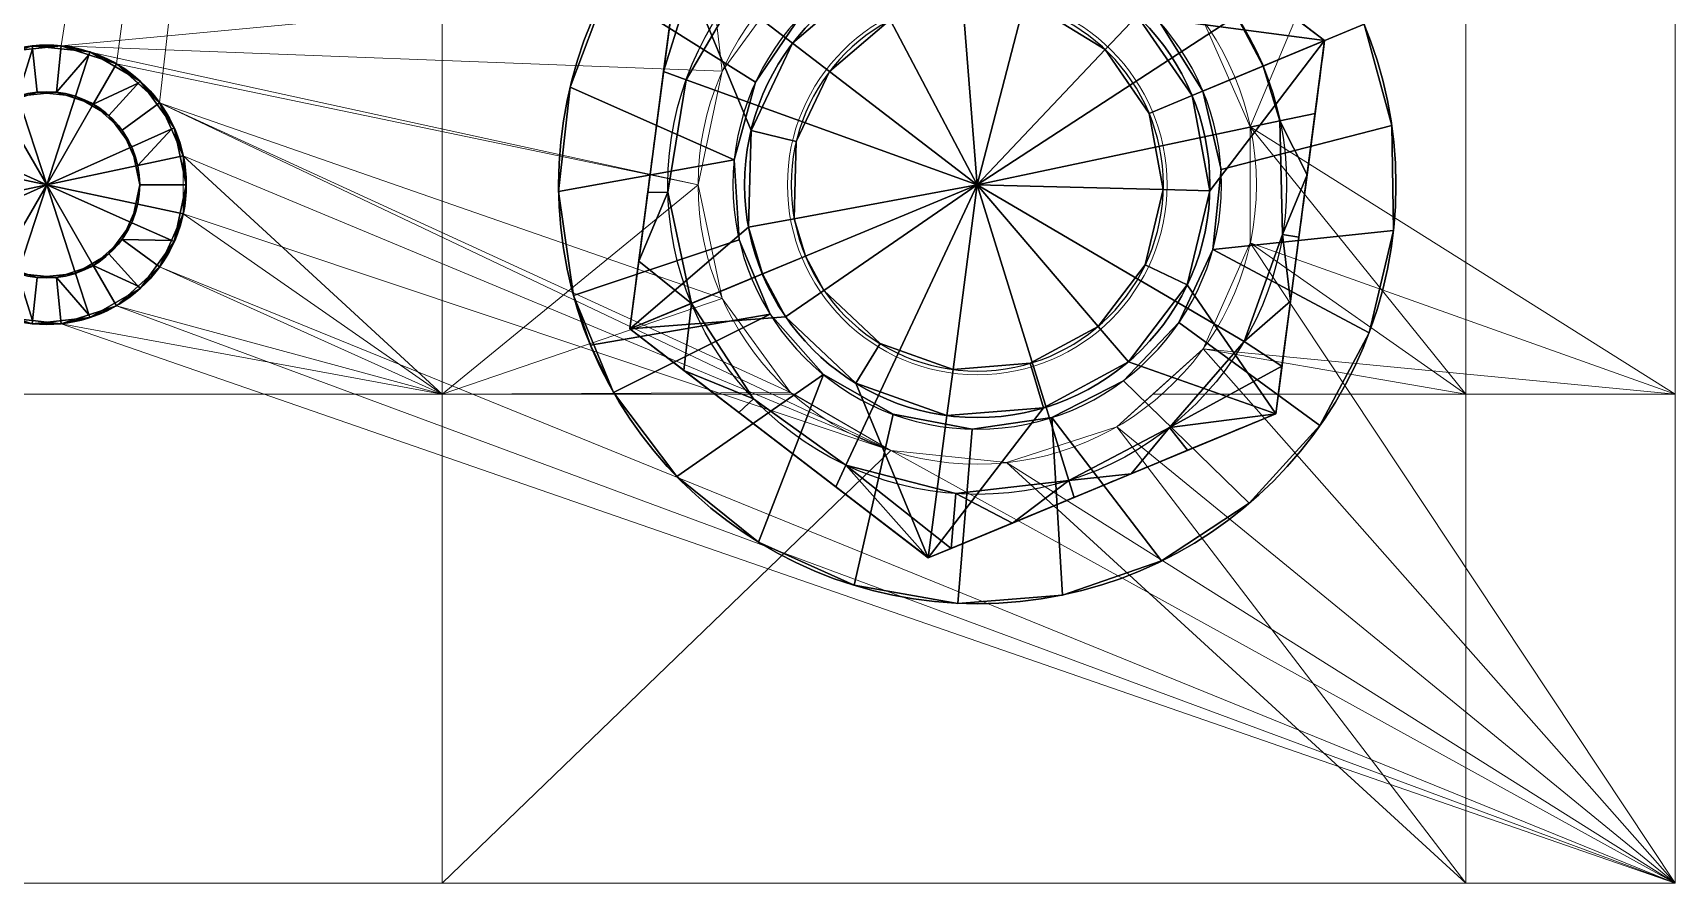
# Model space of a CAD drawing. Header units: millimetres. Extents: x 0 to 1550, y -55 to 90.
# Drawn here: x 91.2 to 126.5, y -55 to -36.74 of the extents above; entities that cross this region are included whole.
import ezdxf
from ezdxf.lldxf.tags import DXFTag

# ---------------------------------------------------------------- set-up
doc = ezdxf.new("R2010")
doc.units = ezdxf.units.MM
doc.layers.add('1', color=7, linetype='Continuous', true_color=0xffffff)
tags = doc.linetypes.add('DASHED', pattern=[25.72, 12.86, -12.86]).pattern_tags.tags
tags[6:7] = [DXFTag(74, 4), DXFTag(75, 0), DXFTag(340, '0'), DXFTag(46, 0.0), DXFTag(50, 0.0), DXFTag(44, 0.0), DXFTag(45, 0.0)]
tags[4:5] = [DXFTag(74, 4), DXFTag(75, 0), DXFTag(340, '0'), DXFTag(46, 0.0), DXFTag(50, 0.0), DXFTag(44, 0.0), DXFTag(45, 0.0)]

# ---------------------------------------------------------------- blocks, each defined once
blk = doc.blocks.new('UG_SURFACE_002')
at = {"layer": '1', "color": 30, "linetype": 'Continuous', "lineweight": 18}
for points in [[(85.313588, 17.983565), (84.072948, 17.853169), (59.999999, 70), (93.500003, 70)], [(86.499996, 17.598076), (85.313588, 17.983565), (93.500003, 70)], [(93.500003, 70), (87.42705, 16.763356), (86.499996, 17.598076)], [(87.934442, 15.623735), (87.42705, 16.763356), (93.500003, 70), (93.500003, 10.5)], [(100.985214, 19.458869), (99.518724, 17.44042), (93.500003, 70)], [(99.518724, 17.44042), (98.999999, 15), (93.500003, 10.5), (93.500003, 70)], [(115.500003, 70), (115.500003, 10.5), (110.868886, 16.24747), (109.854102, 18.526712)], [(115.500003, 70), (119.999997, 70), (119.999997, 10.5), (115.500003, 10.5)], [(119.999997, 54.000001, 12), (119.999997, 10.5), (119.999997, 70)], [(119.999997, 10.5), (119.999997, 54.000001, 12), (119.999997, 37.999999, 12)], [(19.854102, 18.526712, 12), (20.868886, 16.24747, 12), (119.999997, 37.999999, 12)], [(100.985214, 19.458869, 12), (103.145897, 20.706339, 12), (119.999997, 37.999999, 12), (20.868886, 16.24747, 12)], [(109.854102, 18.526712, 12), (110.868886, 16.24747, 12), (119.999997, 37.999999, 12)], [(119.999997, 0, 12), (119.999997, 37.999999, 12), (110.868886, 16.24747, 12), (110.868886, 13.752529, 12)], [(119.999997, 37.999999, 12), (119.999997, 0, 12), (119.999997, 0), (119.999997, 10.5)], [(85.313588, 17.983565, 12), (100.985214, 19.458869, 12), (20.868886, 16.24747, 12)], [(85.313588, 17.983565, 12), (99.518724, 17.44042, 12), (100.985214, 19.458869, 12)], [(100.985214, 19.458869), (100.985214, 19.458869, 12), (99.518724, 17.44042, 12), (99.518724, 17.44042)], [(110.868886, 16.24747), (110.868886, 16.24747, 12), (109.854102, 18.526712, 12), (109.854102, 18.526712)], [(20.868886, 16.24747, 12), (84.072948, 17.853169, 12), (85.313588, 17.983565, 12)], [(85.313588, 17.983565), (85.313588, 17.983565, 12), (84.072948, 17.853169, 12), (84.072948, 17.853169)], [(85.313588, 17.983565, 12), (98.999999, 15, 12), (99.518724, 17.44042, 12)], [(98.999999, 15, 12), (85.313588, 17.983565, 12), (86.499996, 17.598076, 12)], [(86.499996, 17.598076), (86.499996, 17.598076, 12), (85.313588, 17.983565, 12), (85.313588, 17.983565)], [(99.518724, 12.55958, 12), (98.999999, 15, 12), (86.499996, 17.598076, 12), (87.42705, 16.763356, 12)], [(87.42705, 16.763356), (87.42705, 16.763356, 12), (86.499996, 17.598076, 12), (86.499996, 17.598076)], [(99.518724, 17.44042), (99.518724, 17.44042, 12), (98.999999, 15, 12), (98.999999, 15)], [(87.42705, 16.763356, 12), (100.985214, 10.541131, 12), (99.518724, 12.55958, 12)], [(87.42705, 16.763356, 12), (103.145897, 9.293661, 12), (100.985214, 10.541131, 12)], [(87.42705, 16.763356, 12), (87.934442, 15.623735, 12), (103.145897, 9.293661, 12)], [(87.934442, 15.623735), (87.934442, 15.623735, 12), (87.42705, 16.763356, 12), (87.42705, 16.763356)], [(110.868886, 13.752529), (110.868886, 16.24747), (115.500003, 10.5)], [(110.868886, 13.752529), (110.868886, 13.752529, 12), (110.868886, 16.24747, 12), (110.868886, 16.24747)], [(93.500003, 10.5), (87.934442, 14.376265), (87.934442, 15.623735)], [(103.145897, 9.293661, 12), (87.934442, 15.623735, 12), (87.934442, 14.376265, 12)], [(87.934442, 14.376265), (87.934442, 14.376265, 12), (87.934442, 15.623735, 12), (87.934442, 15.623735)], [(93.500003, 10.5), (98.999999, 15), (99.518724, 12.55958)], [(98.999999, 15), (98.999999, 15, 12), (99.518724, 12.55958, 12), (99.518724, 12.55958)], [(93.500003, 10.5), (87.42705, 13.236645), (87.934442, 14.376265)], [(103.145897, 9.293661, 12), (87.934442, 14.376265, 12), (87.42705, 13.236645, 12), (119.999997, 0, 12)], [(87.42705, 13.236645), (87.42705, 13.236645, 12), (87.934442, 14.376265, 12), (87.934442, 14.376265)], [(115.500003, 10.5), (109.854102, 11.473289), (110.868886, 13.752529)], [(110.868886, 13.752529, 12), (109.854102, 11.473289, 12), (119.999997, 0, 12)], [(109.854102, 11.473289), (109.854102, 11.473289, 12), (110.868886, 13.752529, 12), (110.868886, 13.752529)], [(86.499996, 12.401924), (87.42705, 13.236645), (93.500003, 10.5)], [(119.999997, 0, 12), (87.42705, 13.236645, 12), (86.499996, 12.401924, 12)], [(86.499996, 12.401924), (86.499996, 12.401924, 12), (87.42705, 13.236645, 12), (87.42705, 13.236645)], [(85.313588, 12.016434), (86.499996, 12.401924), (93.500003, 10.5)], [(119.999997, 0, 12), (86.499996, 12.401924, 12), (85.313588, 12.016434, 12)], [(85.313588, 12.016434), (85.313588, 12.016434, 12), (86.499996, 12.401924, 12), (86.499996, 12.401924)], [(99.518724, 12.55958), (100.985214, 10.541131), (93.500003, 10.5)], [(99.518724, 12.55958), (99.518724, 12.55958, 12), (100.985214, 10.541131, 12), (100.985214, 10.541131)], [(85.313588, 12.016434, 12), (84.072948, 12.146831, 12), (0, 0, 12), (119.999997, 0, 12)], [(93.500003, 10.5), (59.999999, 10.5), (84.072948, 12.146831), (85.313588, 12.016434)], [(84.072948, 12.146831), (84.072948, 12.146831, 12), (85.313588, 12.016434, 12), (85.313588, 12.016434)], [(119.999997, 0, 12), (109.854102, 11.473289, 12), (108.000003, 9.803847, 12)], [(108.000003, 9.803847, 12), (109.854102, 11.473289, 12), (109.854102, 11.473289), (108.773157, 10.5)], [(115.500003, 10.5), (108.773157, 10.5), (109.854102, 11.473289)], [(59.999999, 10.5), (93.500003, 10.5), (93.500003, 0), (59.999999, 0)], [(100.985214, 10.541131), (101.056457, 10.5), (93.500003, 10.5)], [(93.500003, 0), (93.500003, 10.5), (101.056457, 10.5), (103.145897, 9.293661)], [(100.985214, 10.541131, 12), (103.145897, 9.293661, 12), (103.145897, 9.293661), (101.056457, 10.5)], [(101.056457, 10.5), (100.985214, 10.541131), (100.985214, 10.541131, 12)], [(108.000003, 9.803847), (108.773157, 10.5), (115.500003, 10.5), (115.500003, 0)], [(108.773157, 10.5), (108.000003, 9.803847), (108.000003, 9.803847, 12)], [(115.500003, 10.5), (119.999997, 10.5), (119.999997, 0), (115.500003, 0)], [(115.500003, 0), (105.627172, 9.032869), (108.000003, 9.803847)], [(108.000003, 9.803847, 12), (105.627172, 9.032869, 12), (119.999997, 0, 12)], [(105.627172, 9.032869), (105.627172, 9.032869, 12), (108.000003, 9.803847, 12), (108.000003, 9.803847)], [(103.145897, 9.293661), (105.627172, 9.032869), (115.500003, 0), (93.500003, 0)], [(119.999997, 0, 12), (105.627172, 9.032869, 12), (103.145897, 9.293661, 12)], [(103.145897, 9.293661), (103.145897, 9.293661, 12), (105.627172, 9.032869, 12), (105.627172, 9.032869)], [(119.999997, 0, 12), (0, 0, 12), (26.5, 0), (59.999999, 0)], [(119.999997, 0, 12), (59.999999, 0), (93.500003, 0)], [(119.999997, 0, 12), (93.500003, 0), (115.500003, 0)], [(115.500003, 0), (119.999997, 0), (119.999997, 0, 12)]]:
    blk.add_3dface(points, dxfattribs=at)
blk = doc.blocks.new('uxo_0602_BODY')
at = {"layer": '1', "color": 30, "linetype": 'Continuous', "lineweight": 18}
for p, q in [((120, 0), (120, 140)), ((120, 38, 12), (120, 0, 12)), ((120, 0, 12), (0, 0, 12)), ((0, 0), (120, 0)), ((120, 0), (120, 0, 12))]:
    blk.add_line(p, q, dxfattribs=at)
at = {"layer": '1', "color": 30, "linetype": 'Continuous', "lineweight": 18, "extrusion": (0, 0, -1)}
for centre, radius in [((-105, 15), 6), ((-105, 15, -12), 6), ((-85, 15, -12), 3), ((-85, 15), 3)]:
    blk.add_circle(centre, radius, dxfattribs=at)
at = {"layer": '1', "color": 30, "linetype": 'Continuous', "lineweight": 18}
blk.add_blockref('UG_SURFACE_002', (0, 0), dxfattribs=at)
blk = doc.blocks.new('UG_SURFACE_004')
at = {"layer": '1', "color": 30, "linetype": 'Continuous', "lineweight": 18}
for points in [[(93.500003, 70, 12), (59.999999, 70, 12), (84.072948, 17.853169, 12), (85.313588, 17.983565, 12)], [(85.313588, 17.983565), (84.072948, 17.853169), (59.999999, 70), (93.500003, 70)], [(85.313588, 17.983565, 12), (86.499996, 17.598076, 12), (93.500003, 70, 12)], [(93.500003, 70), (86.499996, 17.598076), (85.313588, 17.983565)], [(86.499996, 17.598076, 12), (87.42705, 16.763356, 12), (93.500003, 70, 12)], [(93.500003, 70), (87.42705, 16.763356), (86.499996, 17.598076)], [(87.42705, 16.763356, 12), (87.934442, 15.623735, 12), (93.500003, 10.5, 12), (93.500003, 70, 12)], [(87.934442, 15.623735), (87.42705, 16.763356), (93.500003, 70), (93.500003, 10.5)], [(93.500003, 70, 12), (99.518724, 17.44042, 12), (100.985214, 19.458869, 12)], [(93.500003, 70, 12), (93.500003, 10.5, 12), (98.999999, 15, 12), (99.518724, 17.44042, 12)], [(100.985214, 19.458869), (99.518724, 17.44042), (93.500003, 70)], [(99.518724, 17.44042), (98.999999, 15), (93.500003, 10.5), (93.500003, 70)], [(109.854102, 18.526712, 12), (110.868886, 16.24747, 12), (119.999997, 10.5, 12), (119.999997, 70, 12)], [(115.500003, 70), (115.500003, 10.5), (110.868886, 16.24747), (109.854102, 18.526712)], [(115.500003, 70), (119.999997, 70), (119.999997, 10.5), (115.500003, 10.5)], [(119.999997, 70, 12), (119.999997, 10.5, 12), (119.999997, 10.5), (119.999997, 70)], [(100.985214, 19.458869), (100.985214, 19.458869, 12), (99.518724, 17.44042, 12), (99.518724, 17.44042)], [(110.868886, 16.24747), (110.868886, 16.24747, 12), (109.854102, 18.526712, 12), (109.854102, 18.526712)], [(85.313588, 17.983565), (85.313588, 17.983565, 12), (84.072948, 17.853169, 12), (84.072948, 17.853169)], [(86.499996, 17.598076), (86.499996, 17.598076, 12), (85.313588, 17.983565, 12), (85.313588, 17.983565)], [(87.42705, 16.763356), (87.42705, 16.763356, 12), (86.499996, 17.598076, 12), (86.499996, 17.598076)], [(99.518724, 17.44042), (99.518724, 17.44042, 12), (98.999999, 15, 12), (98.999999, 15)], [(87.934442, 15.623735), (87.934442, 15.623735, 12), (87.42705, 16.763356, 12), (87.42705, 16.763356)], [(119.999997, 10.5, 12), (110.868886, 16.24747, 12), (110.868886, 13.752529, 12)], [(110.868886, 13.752529), (110.868886, 16.24747), (115.500003, 10.5)], [(110.868886, 13.752529), (110.868886, 13.752529, 12), (110.868886, 16.24747, 12), (110.868886, 16.24747)], [(93.500003, 10.5, 12), (87.934442, 15.623735, 12), (87.934442, 14.376265, 12)], [(93.500003, 10.5), (87.934442, 14.376265), (87.934442, 15.623735)], [(87.934442, 14.376265), (87.934442, 14.376265, 12), (87.934442, 15.623735, 12), (87.934442, 15.623735)], [(99.518724, 12.55958, 12), (98.999999, 15, 12), (93.500003, 10.5, 12)], [(93.500003, 10.5), (98.999999, 15), (99.518724, 12.55958)], [(98.999999, 15), (98.999999, 15, 12), (99.518724, 12.55958, 12), (99.518724, 12.55958)], [(87.934442, 14.376265, 12), (87.42705, 13.236645, 12), (93.500003, 10.5, 12)], [(93.500003, 10.5), (87.42705, 13.236645), (87.934442, 14.376265)], [(87.42705, 13.236645), (87.42705, 13.236645, 12), (87.934442, 14.376265, 12), (87.934442, 14.376265)], [(110.868886, 13.752529, 12), (109.854102, 11.473289, 12), (119.999997, 10.5, 12)], [(115.500003, 10.5), (109.854102, 11.473289), (110.868886, 13.752529)], [(109.854102, 11.473289), (109.854102, 11.473289, 12), (110.868886, 13.752529, 12), (110.868886, 13.752529)], [(93.500003, 10.5, 12), (87.42705, 13.236645, 12), (86.499996, 12.401924, 12)], [(86.499996, 12.401924), (87.42705, 13.236645), (93.500003, 10.5)], [(86.499996, 12.401924), (86.499996, 12.401924, 12), (87.42705, 13.236645, 12), (87.42705, 13.236645)], [(93.500003, 10.5, 12), (86.499996, 12.401924, 12), (85.313588, 12.016434, 12)], [(85.313588, 12.016434), (86.499996, 12.401924), (93.500003, 10.5)], [(85.313588, 12.016434), (85.313588, 12.016434, 12), (86.499996, 12.401924, 12), (86.499996, 12.401924)], [(93.500003, 10.5, 12), (100.985214, 10.541131, 12), (99.518724, 12.55958, 12)], [(99.518724, 12.55958), (100.985214, 10.541131), (93.500003, 10.5)], [(99.518724, 12.55958), (99.518724, 12.55958, 12), (100.985214, 10.541131, 12), (100.985214, 10.541131)], [(85.313588, 12.016434, 12), (84.072948, 12.146831, 12), (59.999999, 10.5, 12), (93.500003, 10.5, 12)], [(93.500003, 10.5), (59.999999, 10.5), (84.072948, 12.146831), (85.313588, 12.016434)], [(84.072948, 12.146831), (84.072948, 12.146831, 12), (85.313588, 12.016434, 12), (85.313588, 12.016434)], [(109.854102, 11.473289, 12), (108.773157, 10.5, 12), (119.999997, 10.5, 12)], [(115.500003, 10.5), (108.773157, 10.5), (109.854102, 11.473289)], [(108.773157, 10.5, 12), (109.854102, 11.473289, 12), (109.854102, 11.473289), (108.773157, 10.5)], [(93.500003, 10.5, 12), (59.999999, 10.5, 12), (59.999999, 0, 12), (93.500003, 0, 12)], [(59.999999, 10.5), (93.500003, 10.5), (93.500003, 0), (59.999999, 0)], [(93.500003, 10.5, 12), (101.056457, 10.5, 12), (100.985214, 10.541131, 12)], [(100.985214, 10.541131), (101.056457, 10.5), (93.500003, 10.5)], [(103.145897, 9.293661, 12), (101.056457, 10.5, 12), (93.500003, 10.5, 12), (93.500003, 0, 12)], [(93.500003, 0), (93.500003, 10.5), (101.056457, 10.5), (103.145897, 9.293661)], [(101.056457, 10.5), (100.985214, 10.541131), (100.985214, 10.541131, 12), (101.056457, 10.5, 12)], [(101.056457, 10.5, 12), (103.145897, 9.293661, 12), (103.145897, 9.293661), (101.056457, 10.5)], [(119.999997, 0, 12), (119.999997, 10.5, 12), (108.773157, 10.5, 12), (108.000003, 9.803847, 12)], [(108.000003, 9.803847), (108.773157, 10.5), (115.500003, 10.5), (115.500003, 0)], [(108.773157, 10.5), (108.000003, 9.803847), (108.000003, 9.803847, 12), (108.773157, 10.5, 12)], [(115.500003, 10.5), (119.999997, 10.5), (119.999997, 0), (115.500003, 0)], [(119.999997, 10.5, 12), (119.999997, 0, 12), (119.999997, 0), (119.999997, 10.5)], [(108.000003, 9.803847, 12), (105.627172, 9.032869, 12), (119.999997, 0, 12)], [(115.500003, 0), (105.627172, 9.032869), (108.000003, 9.803847)], [(105.627172, 9.032869), (105.627172, 9.032869, 12), (108.000003, 9.803847, 12), (108.000003, 9.803847)], [(93.500003, 0, 12), (119.999997, 0, 12), (105.627172, 9.032869, 12), (103.145897, 9.293661, 12)], [(103.145897, 9.293661), (105.627172, 9.032869), (115.500003, 0), (93.500003, 0)], [(103.145897, 9.293661), (103.145897, 9.293661, 12), (105.627172, 9.032869, 12), (105.627172, 9.032869)], [(59.999999, 0), (93.500003, 0), (93.500003, 0, 12), (59.999999, 0, 12)], [(119.999997, 0, 12), (93.500003, 0, 12), (93.500003, 0), (115.500003, 0)], [(115.500003, 0), (119.999997, 0), (119.999997, 0, 12)]]:
    blk.add_3dface(points, dxfattribs=at)
blk = doc.blocks.new('plohadka_pod_uxo_0602')
at = {"layer": '1', "color": 30, "linetype": 'Continuous', "lineweight": 18}
for p, q in [((120, 140, 12), (120, 0, 12)), ((120, 0), (120, 140)), ((120, 0, 12), (0, 0, 12)), ((0, 0), (120, 0)), ((120, 0), (120, 0, 12))]:
    blk.add_line(p, q, dxfattribs=at)
at = {"layer": '1', "color": 30, "linetype": 'Continuous', "lineweight": 18, "extrusion": (0, 0, -1)}
for centre, radius in [((-105, 15), 6), ((-105, 15, -12), 6), ((-85, 15, -12), 3), ((-85, 15), 3)]:
    blk.add_circle(centre, radius, dxfattribs=at)
at = {"layer": '1', "color": 30, "linetype": 'Continuous', "lineweight": 18}
blk.add_blockref('UG_SURFACE_004', (0, 0), dxfattribs=at)
blk = doc.blocks.new('UG_SURFACE_015')
at = {"layer": '1', "color": 251, "linetype": 'Continuous', "lineweight": 25}
for points in [[(-4.567727, 2.033683), (-3.345653, 3.715724), (-4.041452, 7), (-8.082904, 0)], [(-5.954344, 3.686774, -5.79601), (-6.62992, 2.516642, -5.745102), (-8.082904, 0), (-4.041452, 7)], [(4.041452, 7), (0.522642, 4.97261), (2.5, 4.330127)], [(2.5, 4.330127), (4.045085, 2.938926), (4.041452, 7)], [(5.295666, 4.827637, -5.702144), (4.914409, 4.480076, -6), (2.96416, 5.952836, -6), (3.485586, 7, -5.324614)], [(3.485586, 7, -5.324614), (4.041452, 7, -5.172713), (5.295666, 4.827637, -5.702144)], [(8.082904, 0), (4.041452, 7), (4.045085, 2.938926), (4.890738, 1.039558)], [(4.041452, 7), (8.082904, 0), (6.605478, 2.558976, -5.749526), (5.295666, 4.827637, -5.702144)], [(5.295666, 4.827637, -5.702144), (4.041452, 7, -5.172713), (4.041452, 7)], [(-4.00752, 5.306814, -6), (-1.819859, 6.39614, -6), (0.613585, 6.621632, -6), (0, 0, -6)], [(0.613585, 6.621632, -6), (2.96416, 5.952836, -6), (4.914409, 4.480076, -6), (0, 0, -6)], [(0, 0, -6), (-6.536771, 1.221934, -6), (-5.653944, 3.500774, -6), (-4.00752, 5.306814, -6)], [(2.5, 4.330127, 34.000002), (0.522642, 4.97261, 34.000002), (0.418114, 3.978088, 35), (2, 3.464102, 35)], [(0.522642, 4.97261), (0.522642, 4.97261, 34.000002), (2.5, 4.330127, 34.000002), (2.5, 4.330127)], [(6.605478, 2.558976, -5.749526), (6.20094, 2.402257, -6), (4.914409, 4.480076, -6), (5.295666, 4.827637, -5.702144)], [(4.914409, 4.480076, -6), (6.20094, 2.402257, -6), (6.65, 0, -6), (0, 0, -6)], [(4.045085, 2.938926, 34.000002), (2.5, 4.330127, 34.000002), (2, 3.464102, 35), (3.236068, 2.351141, 35)], [(2.5, 4.330127), (2.5, 4.330127, 34.000002), (4.045085, 2.938926, 34.000002), (4.045085, 2.938926)], [(2, 3.464102, 35), (0.418114, 3.978088, 35), (-1.236068, 3.804226, 35), (0, 0, 35)], [(-3.345653, 3.715724, 34.000002), (-4.567727, 2.033683, 34.000002), (-3.654182, 1.626947, 35), (-2.676522, 2.972579, 35)], [(-1.236068, 3.804226, 35), (-2.676522, 2.972579, 35), (-3.654182, 1.626947, 35), (0, 0, 35)], [(0, 0, 35), (3.91259, 0.831647, 35), (3.236068, 2.351141, 35), (2, 3.464102, 35)], [(4.890738, 1.039558, 34.000002), (4.045085, 2.938926, 34.000002), (3.236068, 2.351141, 35), (3.91259, 0.831647, 35)], [(4.045085, 2.938926), (4.045085, 2.938926, 34.000002), (4.890738, 1.039558, 34.000002), (4.890738, 1.039558)], [(-6.62992, 2.516642, -5.745102), (-7.29553, 1.363771, -5.554342), (-8.082904, 0)], [(6.20094, 2.402257, -6), (6.605478, 2.558976, -5.749526), (7.349374, 1.270511, -5.533279)], [(8.082904, 0), (7.349374, 1.270511, -5.533279), (6.605478, 2.558976, -5.749526)], [(7.349374, 1.270511, -5.533279), (6.65, 0, -6), (6.20094, 2.402257, -6)], [(-8.082904, 0), (-5, 0), (-4.567727, 2.033683)], [(-4.567727, 2.033683, 34.000002), (-5, 0, 34.000002), (-4, 0, 35), (-3.654182, 1.626947, 35)], [(-5, 0), (-5, 0, 34.000002), (-4.567727, 2.033683, 34.000002), (-4.567727, 2.033683)], [(-3.654182, 1.626947, 35), (-4, 0, 35), (-3.654182, -1.626947, 35), (0, 0, 35)], [(-7.29553, 1.363771, -5.554342), (-8.082904, 0, -5.172713), (-8.082904, 0)], [(-8.082904, 0, -5.172713), (-7.29553, 1.363771, -5.554342), (-6.536771, 1.221934, -6), (-6.65, 0, -6)], [(-6.536771, -1.221934, -6), (-6.65, 0, -6), (-6.536771, 1.221934, -6), (0, 0, -6)], [(7.349374, 1.270511, -5.533279), (8.082904, 0, -5.172713), (6.65, 0, -6)], [(8.082904, 0), (8.082904, 0, -5.172713), (7.349374, 1.270511, -5.533279)], [(3.91259, -0.831647, 35), (4, 0, 35), (3.91259, 0.831647, 35), (0, 0, 35)], [(5, 0, 34.000002), (4.890738, 1.039558, 34.000002), (3.91259, 0.831647, 35), (4, 0, 35)], [(5, 0), (4.890738, 1.039558), (4.890738, 1.039558, 34.000002), (5, 0, 34.000002)], [(4.890738, 1.039558), (5, 0), (8.082904, 0)], [(-8.082904, 0), (-4.567727, -2.033683), (-5, 0)], [(-3.345653, -3.715724), (-4.567727, -2.033683), (-8.082904, 0), (-4.041452, -7)], [(-4.041452, -7), (-8.082904, 0), (-6.629959, -2.516574, -5.745095), (-5.954344, -3.686774, -5.79601)], [(-8.082904, 0), (-7.29553, -1.363771, -5.554342), (-6.629959, -2.516574, -5.745095)], [(-8.082904, 0), (-8.082904, 0, -5.172713), (-7.29553, -1.363771, -5.554342)], [(-6.65, 0, -6), (-6.536771, -1.221934, -6), (-7.29553, -1.363771, -5.554342), (-8.082904, 0, -5.172713)], [(-4.00752, -5.306814, -6), (-5.653944, -3.500774, -6), (-6.536771, -1.221934, -6), (0, 0, -6)], [(-5, 0, 34.000002), (-4.567727, -2.033683, 34.000002), (-3.654182, -1.626947, 35), (-4, 0, 35)], [(-4.567727, -2.033683), (-4.567727, -2.033683, 34.000002), (-5, 0, 34.000002), (-5, 0)], [(0.613585, -6.621632, -6), (-1.819859, -6.39614, -6), (-4.00752, -5.306814, -6), (0, 0, -6)], [(-3.654182, -1.626947, 35), (-2.676522, -2.972579, 35), (-1.236068, -3.804226, 35), (0, 0, 35)], [(-1.236068, -3.804226, 35), (0.418114, -3.978088, 35), (2, -3.464102, 35), (0, 0, 35)], [(2, -3.464102, 35), (3.236068, -2.351141, 35), (3.91259, -0.831647, 35), (0, 0, 35)], [(6.65, 0, -6), (6.20094, -2.402257, -6), (4.914409, -4.480076, -6), (0, 0, -6)], [(4.914409, -4.480076, -6), (2.96416, -5.952836, -6), (0.613585, -6.621632, -6), (0, 0, -6)], [(4, 0, 35), (3.91259, -0.831647, 35), (4.890738, -1.039558, 34.000002), (5, 0, 34.000002)], [(4.890738, -1.039558), (4.045085, -2.938926), (4.041452, -7), (8.082904, 0)], [(5.295666, -4.827637, -5.702144), (6.605478, -2.558976, -5.749526), (8.082904, 0), (4.041452, -7)], [(5, 0, 34.000002), (4.890738, -1.039558, 34.000002), (4.890738, -1.039558), (5, 0)], [(8.082904, 0), (5, 0), (4.890738, -1.039558)], [(6.20094, -2.402257, -6), (6.65, 0, -6), (7.350142, -1.26918, -5.532973)], [(6.605478, -2.558976, -5.749526), (7.350142, -1.26918, -5.532973), (8.082904, 0)], [(6.65, 0, -6), (8.082904, 0, -5.172713), (7.350142, -1.26918, -5.532973)], [(7.350142, -1.26918, -5.532973), (8.082904, 0, -5.172713), (8.082904, 0)], [(4.045085, -2.938926, 34.000002), (4.890738, -1.039558, 34.000002), (3.91259, -0.831647, 35), (3.236068, -2.351141, 35)], [(4.890738, -1.039558), (4.890738, -1.039558, 34.000002), (4.045085, -2.938926, 34.000002), (4.045085, -2.938926)], [(-6.629959, -2.516574, -5.745095), (-7.29553, -1.363771, -5.554342), (-6.536771, -1.221934, -6)], [(-6.629959, -2.516574, -5.745095), (-6.536771, -1.221934, -6), (-5.653944, -3.500774, -6)], [(7.350142, -1.26918, -5.532973), (6.605478, -2.558976, -5.749526), (6.20094, -2.402257, -6)], [(-4.567727, -2.033683, 34.000002), (-3.345653, -3.715724, 34.000002), (-2.676522, -2.972579, 35), (-3.654182, -1.626947, 35)], [(-3.345653, -3.715724), (-3.345653, -3.715724, 34.000002), (-4.567727, -2.033683, 34.000002), (-4.567727, -2.033683)], [(2.5, -4.330127, 34.000002), (4.045085, -2.938926, 34.000002), (3.236068, -2.351141, 35), (2, -3.464102, 35)], [(5.295666, -4.827637, -5.702144), (4.914409, -4.480076, -6), (6.20094, -2.402257, -6), (6.605478, -2.558976, -5.749526)], [(-5.653944, -3.500774, -6), (-5.954344, -3.686774, -5.79601), (-6.629959, -2.516574, -5.745095)], [(-3.345653, -3.715724, 34.000002), (-1.545085, -4.755283, 34.000002), (-1.236068, -3.804226, 35), (-2.676522, -2.972579, 35)], [(4.045085, -2.938926), (4.045085, -2.938926, 34.000002), (2.5, -4.330127, 34.000002), (2.5, -4.330127)], [(4.041452, -7), (4.045085, -2.938926), (2.5, -4.330127)], [(-5.261754, -4.886375, -5.69359), (-5.954344, -3.686774, -5.79601), (-5.653944, -3.500774, -6)], [(-5.653944, -3.500774, -6), (-4.00752, -5.306814, -6), (-5.261754, -4.886375, -5.69359)], [(0.522642, -4.97261, 34.000002), (2.5, -4.330127, 34.000002), (2, -3.464102, 35), (0.418114, -3.978088, 35)], [(-5.954344, -3.686774, -5.79601), (-5.261754, -4.886375, -5.69359), (-4.558739, -6.104033, -5.393513), (-4.041452, -7)], [(-4.041452, -7), (-1.545085, -4.755283), (-3.345653, -3.715724)], [(-1.545085, -4.755283), (-1.545085, -4.755283, 34.000002), (-3.345653, -3.715724, 34.000002), (-3.345653, -3.715724)], [(-1.545085, -4.755283, 34.000002), (0.522642, -4.97261, 34.000002), (0.418114, -3.978088, 35), (-1.236068, -3.804226, 35)], [(2.5, -4.330127), (2.5, -4.330127, 34.000002), (0.522642, -4.97261, 34.000002), (0.522642, -4.97261)], [(2.5, -4.330127), (0.522642, -4.97261), (4.041452, -7)], [(3.512263, -7, -5.294357), (2.96416, -5.952836, -6), (4.914409, -4.480076, -6)], [(4.041452, -7, -5.172713), (3.512263, -7, -5.294357), (4.914409, -4.480076, -6)], [(4.914409, -4.480076, -6), (5.295666, -4.827637, -5.702144), (4.041452, -7, -5.172713)], [(-4.00752, -5.306814, -6), (-4.558739, -6.104033, -5.393513), (-5.261754, -4.886375, -5.69359)], [(-4.041452, -7), (4.041452, -7), (0.522642, -4.97261), (-1.545085, -4.755283)], [(0.522642, -4.97261), (0.522642, -4.97261, 34.000002), (-1.545085, -4.755283, 34.000002), (-1.545085, -4.755283)], [(4.041452, -7), (4.041452, -7, -5.172713), (5.295666, -4.827637, -5.702144)], [(-4.558739, -6.104033, -5.393513), (-4.00752, -5.306814, -6), (-1.819859, -6.39614, -6)], [(0.613585, -6.621632, -6), (2.96416, -5.952836, -6), (2.084738, -7, -5.622503)], [(2.96416, -5.952836, -6), (3.512263, -7, -5.294357), (2.084738, -7, -5.622503)], [(-4.558739, -6.104033, -5.393513), (-4.041452, -7, -5.172713), (-4.041452, -7)], [(-4.041452, -7, -5.172713), (-4.558739, -6.104033, -5.393513), (-1.819859, -6.39614, -6)], [(-1.819859, -6.39614, -6), (-1.991672, -7, -5.637524), (-4.041452, -7, -5.172713)], [(-0.677313, -7, -5.779053), (-1.991672, -7, -5.637524), (-1.819859, -6.39614, -6)], [(-0.677313, -7, -5.779053), (-1.819859, -6.39614, -6), (0.613585, -6.621632, -6)], [(0.613585, -6.621632, -6), (0.648646, -7, -5.780614), (-0.677313, -7, -5.779053)], [(2.084738, -7, -5.622503), (0.648646, -7, -5.780614), (0.613585, -6.621632, -6)], [(4.041452, -7), (-4.041452, -7), (-0.677313, -7, -5.779053), (0.648646, -7, -5.780614)], [(-4.041452, -7), (-4.041452, -7, -5.172713), (-1.991672, -7, -5.637524), (-0.677313, -7, -5.779053)], [(0.648646, -7, -5.780614), (2.084738, -7, -5.622503), (3.512263, -7, -5.294357), (4.041452, -7)], [(3.512263, -7, -5.294357), (4.041452, -7, -5.172713), (4.041452, -7)]]:
    blk.add_3dface(points, dxfattribs=at)
blk = doc.blocks.new('1009-m10x035_BODY')
at = {"layer": '1', "color": 251, "linetype": 'Continuous', "lineweight": 25}
for p, q in [((-4.041, 7), (-8.083, 0)), ((8.083, 0), (4.041, 7)), ((-8.083, 0, -5.173), (-8.083, 0)), ((-8.083, 0), (-4.041, -7)), ((4.041, -7), (8.083, 0)), ((8.083, 0, -5.173), (8.083, 0)), ((-4.041, -7, -5.173), (-4.041, -7)), ((-4.041, -7), (4.041, -7)), ((4.041, -7, -5.173), (4.041, -7))]:
    blk.add_line(p, q, dxfattribs=at)
at = {"layer": '1', "color": 251, "linetype": 'Continuous', "lineweight": 25, "extrusion": (0, 0, -1)}
for centre, radius in [((0, 0, 6), 6.65), ((0, 0, -34), 5)]:
    blk.add_circle(centre, radius, dxfattribs=at)
at = {"layer": '1', "color": 251, "linetype": 'Continuous', "lineweight": 25}
for centre, radius in [((0, 0), 5), ((0, 0, 35), 4)]:
    blk.add_circle(centre, radius, dxfattribs=at)
at = {"layer": '1', "color": 4, "linetype": 'DASHED', "lineweight": 13, "extrusion": (0, 0, -1)}
for centre in [(0, 0, -34), (0, 0, -9)]:
    blk.add_circle(centre, 4.08, dxfattribs=at)
at = {"layer": '1', "color": 251, "linetype": 'Continuous', "lineweight": 25, "extrusion": (-0.866025, 0.5, -3.51385e-16)}
blk.add_open_spline([(-4.041, 7, -5.173), (-4.371, 6.429, -5.363), (-4.704, 5.853, -5.52), (-5.375, 4.69, -5.738), (-5.715, 4.102, -5.797), (-6.23, 3.209, -5.798), (-6.403, 2.91, -5.784), (-6.744, 2.319, -5.727), (-6.914, 2.025, -5.684), (-7.419, 1.149, -5.521), (-7.753, 0.572, -5.363), (-8.083, 0, -5.173)], degree=3, knots=[0, 0, 0, 0, 0.25, 0.25, 0.5, 0.5, 0.625, 0.625, 0.75, 0.75, 1, 1, 1, 1], dxfattribs=at)
at = {"layer": '1', "color": 251, "linetype": 'Continuous', "lineweight": 25, "extrusion": (-0.866025, -0.5, -3.51385e-16)}
blk.add_open_spline([(8.083, 0, -5.173), (7.753, 0.571, -5.363), (7.421, 1.147, -5.52), (6.749, 2.31, -5.738), (6.41, 2.898, -5.797), (5.894, 3.791, -5.798), (5.722, 4.09, -5.784), (5.38, 4.681, -5.727), (5.211, 4.975, -5.684), (4.705, 5.851, -5.521), (4.372, 6.428, -5.363), (4.041, 7, -5.173)], degree=3, knots=[0, 0, 0, 0, 0.25, 0.25, 0.5, 0.5, 0.625, 0.625, 0.75, 0.75, 1, 1, 1, 1], dxfattribs=at)
at = {"layer": '1', "color": 251, "linetype": 'Continuous', "lineweight": 25, "extrusion": (-0.866025, -0.5, -2.10831e-15)}
blk.add_open_spline([(-8.083, 0, -5.173), (-7.753, -0.571, -5.363), (-7.421, -1.147, -5.52), (-6.749, -2.31, -5.738), (-6.41, -2.898, -5.797), (-5.894, -3.791, -5.798), (-5.722, -4.09, -5.784), (-5.38, -4.681, -5.727), (-5.211, -4.975, -5.684), (-4.705, -5.851, -5.521), (-4.372, -6.428, -5.363), (-4.041, -7, -5.173)], degree=3, knots=[0, 0, 0, 0, 0.25, 0.25, 0.5, 0.5, 0.625, 0.625, 0.75, 0.75, 1, 1, 1, 1], dxfattribs=at)
at = {"layer": '1', "color": 251, "linetype": 'Continuous', "lineweight": 25, "extrusion": (-0.866025, 0.5, -1.40554e-15)}
blk.add_open_spline([(4.041, -7, -5.173), (4.371, -6.429, -5.363), (4.704, -5.853, -5.52), (5.375, -4.69, -5.738), (5.715, -4.102, -5.797), (6.23, -3.209, -5.798), (6.403, -2.91, -5.784), (6.744, -2.319, -5.727), (6.914, -2.025, -5.684), (7.419, -1.149, -5.521), (7.753, -0.572, -5.363), (8.083, 0, -5.173)], degree=3, knots=[0, 0, 0, 0, 0.25, 0.25, 0.5, 0.5, 0.625, 0.625, 0.75, 0.75, 1, 1, 1, 1], dxfattribs=at)
at = {"layer": '1', "color": 251, "linetype": 'Continuous', "lineweight": 25, "extrusion": (-3.90202e-30, 1, 1.42042e-15)}
blk.add_open_spline([(-4.041, -7, -5.173), (-3.383, -7, -5.363), (-2.71, -7, -5.522), (-1.361, -7, -5.739), (-0.682, -7, -5.798), (0.685, -7, -5.798), (1.378, -7, -5.737), (2.726, -7, -5.518), (3.388, -7, -5.361), (4.041, -7, -5.173)], degree=3, knots=[0, 0, 0, 0, 0.25, 0.25, 0.5, 0.5, 0.75, 0.75, 1, 1, 1, 1], dxfattribs=at)
at = {"layer": '1', "color": 251, "linetype": 'Continuous', "lineweight": 25}
blk.add_blockref('UG_SURFACE_015', (0, 0), dxfattribs=at)
blk = doc.blocks.new('UG_SURFACE_014')
at = {"layer": '1', "color": 190, "linetype": 'Continuous', "lineweight": 25}
for points in [[(-2.108901, 4.80781, 1.5), (-0.433542, 5.232069, 1.5), (-1.686432, 8.840585, 1.5), (-3.832014, 8.143444, 1.5)], [(-1.686432, 8.840585, 1.5), (-1.686432, 8.840585), (-3.832014, 8.143444), (-3.832014, 8.143444, 1.5)], [(-3.832014, 8.143444), (-1.686432, 8.840585), (-0.433542, 5.232069), (-2.108901, 4.80781)], [(0.565115, 8.98224, 1.5), (-1.686432, 8.840585, 1.5), (-0.433542, 5.232069, 1.5)], [(0.565115, 8.98224, 1.5), (0.565115, 8.98224), (-1.686432, 8.840585), (-1.686432, 8.840585, 1.5)], [(-0.433542, 5.232069), (-1.686432, 8.840585), (0.565115, 8.98224)], [(-0.433542, 5.232069, 1.5), (1.288799, 5.089351, 1.5), (2.781153, 8.559508, 1.5), (0.565115, 8.98224, 1.5)], [(0.565115, 8.98224), (2.781153, 8.559508), (1.288799, 5.089351), (-0.433542, 5.232069)], [(2.781153, 8.559508, 1.5), (2.781153, 8.559508), (0.565115, 8.98224), (0.565115, 8.98224, 1.5)], [(4.822441, 7.598951, 1.5), (2.781153, 8.559508, 1.5), (1.288799, 5.089351, 1.5), (2.871478, 4.395124, 1.5)], [(2.871478, 4.395124), (1.288799, 5.089351), (2.781153, 8.559508), (4.822441, 7.598951)], [(4.822441, 7.598951, 1.5), (4.822441, 7.598951), (2.781153, 8.559508), (2.781153, 8.559508, 1.5)], [(-3.832014, 8.143444, 1.5), (-5.736816, 6.934619, 1.5), (-3.555728, 3.86255, 1.5), (-2.108901, 4.80781, 1.5)], [(-3.832014, 8.143444, 1.5), (-3.832014, 8.143444), (-5.736816, 6.934619), (-5.736816, 6.934619, 1.5)], [(-2.108901, 4.80781), (-3.555728, 3.86255), (-5.736816, 6.934619), (-3.832014, 8.143444)], [(2.871478, 4.395124, 1.5), (4.142988, 3.224617, 1.5), (6.560718, 6.160924, 1.5), (4.822441, 7.598951, 1.5)], [(4.822441, 7.598951), (6.560718, 6.160924), (4.142988, 3.224617), (2.871478, 4.395124)], [(6.560718, 6.160924, 1.5), (6.560718, 6.160924), (4.822441, 7.598951), (4.822441, 7.598951, 1.5)], [(-4.617237, 2.498724, 1.5), (-3.555728, 3.86255, 1.5), (-5.736816, 6.934619, 1.5), (-7.281153, 5.290067, 1.5)], [(-5.736816, 6.934619, 1.5), (-5.736816, 6.934619), (-7.281153, 5.290067), (-7.281153, 5.290067, 1.5)], [(-7.281153, 5.290067), (-5.736816, 6.934619), (-3.555728, 3.86255), (-4.617237, 2.498724)], [(7.88676, 4.335783, 1.5), (6.560718, 6.160924, 1.5), (4.142988, 3.224617, 1.5)], [(4.142988, 3.224617), (6.560718, 6.160924), (7.88676, 4.335783)], [(7.88676, 4.335783, 1.5), (7.88676, 4.335783), (6.560718, 6.160924), (6.560718, 6.160924, 1.5)], [(-7.281153, 5.290067, 1.5), (-8.367988, 3.313121, 1.5), (-4.617237, 2.498724, 1.5)], [(-7.281153, 5.290067, 1.5), (-7.281153, 5.290067), (-8.367988, 3.313121), (-8.367988, 3.313121, 1.5)], [(-4.617237, 2.498724), (-8.367988, 3.313121), (-7.281153, 5.290067)], [(-2.108901, 4.80781, 1.5), (-2.108901, 4.80781), (-0.433542, 5.232069), (-0.433542, 5.232069, 1.5)], [(-0.433542, 5.232069, 1.5), (-0.433542, 5.232069), (1.288799, 5.089351), (1.288799, 5.089351, 1.5)], [(1.288799, 5.089351, 1.5), (1.288799, 5.089351), (2.871478, 4.395124), (2.871478, 4.395124, 1.5)], [(-3.555728, 3.86255, 1.5), (-3.555728, 3.86255), (-2.108901, 4.80781), (-2.108901, 4.80781, 1.5)], [(2.871478, 4.395124, 1.5), (2.871478, 4.395124), (4.142988, 3.224617), (4.142988, 3.224617, 1.5)], [(4.142988, 3.224617, 1.5), (4.96554, 1.704672, 1.5), (8.717248, 2.238209, 1.5), (7.88676, 4.335783, 1.5)], [(7.88676, 4.335783), (8.717248, 2.238209), (4.96554, 1.704672), (4.142988, 3.224617)], [(8.717248, 2.238209, 1.5), (8.717248, 2.238209), (7.88676, 4.335783), (7.88676, 4.335783, 1.5)], [(-4.617237, 2.498724, 1.5), (-4.617237, 2.498724), (-3.555728, 3.86255), (-3.555728, 3.86255, 1.5)], [(-5.178397, 0.864122, 1.5), (-4.617237, 2.498724, 1.5), (-8.367988, 3.313121, 1.5), (-8.929032, 1.127999, 1.5)], [(-8.367988, 3.313121, 1.5), (-8.367988, 3.313121), (-8.929032, 1.127999), (-8.929032, 1.127999, 1.5)], [(-4.617237, 2.498724), (-5.178397, 0.864122), (-8.929032, 1.127999), (-8.367988, 3.313121)], [(4.142988, 3.224617, 1.5), (4.142988, 3.224617), (4.96554, 1.704672), (4.96554, 1.704672, 1.5)], [(-5.178397, 0.864122, 1.5), (-5.178397, 0.864122), (-4.617237, 2.498724), (-4.617237, 2.498724, 1.5)], [(4.96554, 1.704672, 1.5), (5.25, 0, 1.5), (9, 0, 1.5), (8.717248, 2.238209, 1.5)], [(8.717248, 2.238209), (9, 0), (5.25, 0), (4.96554, 1.704672)], [(9, 0, 1.5), (9, 0), (8.717248, 2.238209), (8.717248, 2.238209, 1.5)], [(4.96554, 1.704672, 1.5), (4.96554, 1.704672), (5.25, 0), (5.25, 0, 1.5)], [(-5.178397, 0.864122, 1.5), (-8.929032, 1.127999, 1.5), (-9, 0, 1.5)], [(-8.929032, 1.127999), (-8.929032, -1.127999), (-9, 0, 1.5)], [(-9, 0, 1.5), (-8.929032, 1.127999, 1.5), (-8.929032, 1.127999)], [(-8.929032, -1.127999), (-8.929032, 1.127999), (-5.178397, 0.864122), (-5.178397, -0.864122)], [(-9, 0, 1.5), (-8.929032, -1.127999, 1.5), (-5.178397, -0.864122, 1.5), (-5.178397, 0.864122, 1.5)], [(-5.178397, -0.864122, 1.5), (-5.178397, -0.864122), (-5.178397, 0.864122), (-5.178397, 0.864122, 1.5)], [(-8.929032, -1.127999), (-8.929032, -1.127999, 1.5), (-9, 0, 1.5)], [(8.717248, -2.238209, 1.5), (9, 0, 1.5), (5.25, 0, 1.5), (4.96554, -1.704672, 1.5)], [(4.96554, -1.704672), (5.25, 0), (9, 0), (8.717248, -2.238209)], [(5.25, 0, 1.5), (5.25, 0), (4.96554, -1.704672), (4.96554, -1.704672, 1.5)], [(-8.929032, -1.127999, 1.5), (-8.367988, -3.313121, 1.5), (-4.617237, -2.498724, 1.5), (-5.178397, -0.864122, 1.5)], [(-5.178397, -0.864122), (-4.617237, -2.498724), (-8.367988, -3.313121), (-8.929032, -1.127999)], [(-4.617237, -2.498724, 1.5), (-4.617237, -2.498724), (-5.178397, -0.864122), (-5.178397, -0.864122, 1.5)], [(-8.929032, -1.127999, 1.5), (-8.929032, -1.127999), (-8.367988, -3.313121), (-8.367988, -3.313121, 1.5)], [(-4.617237, -2.498724, 1.5), (-8.367988, -3.313121, 1.5), (-7.281153, -5.290067, 1.5)], [(-7.281153, -5.290067), (-8.367988, -3.313121), (-4.617237, -2.498724)], [(-7.281153, -5.290067, 1.5), (-5.736816, -6.934619, 1.5), (-3.555728, -3.86255, 1.5), (-4.617237, -2.498724, 1.5)], [(-4.617237, -2.498724), (-3.555728, -3.86255), (-5.736816, -6.934619), (-7.281153, -5.290067)], [(-3.555728, -3.86255, 1.5), (-3.555728, -3.86255), (-4.617237, -2.498724), (-4.617237, -2.498724, 1.5)], [(-8.367988, -3.313121, 1.5), (-8.367988, -3.313121), (-7.281153, -5.290067), (-7.281153, -5.290067, 1.5)], [(-5.736816, -6.934619, 1.5), (-3.832014, -8.143444, 1.5), (-2.108901, -4.80781, 1.5), (-3.555728, -3.86255, 1.5)], [(-3.555728, -3.86255), (-2.108901, -4.80781), (-3.832014, -8.143444), (-5.736816, -6.934619)], [(-2.108901, -4.80781, 1.5), (-2.108901, -4.80781), (-3.555728, -3.86255), (-3.555728, -3.86255, 1.5)], [(-7.281153, -5.290067, 1.5), (-7.281153, -5.290067), (-5.736816, -6.934619), (-5.736816, -6.934619, 1.5)]]:
    blk.add_3dface(points, dxfattribs=at)
blk = doc.blocks.new('1143_1_5-10-18_BODY')
at = {"layer": '1', "color": 190, "linetype": 'Continuous', "lineweight": 25}
for centre, radius in [((0, 0), 9), ((0, 0), 5.25), ((0, 0, 1.5), 5.25)]:
    blk.add_circle(centre, radius, dxfattribs=at)
at = {"layer": '1', "color": 190, "linetype": 'Continuous', "lineweight": 25, "extrusion": (0, 0, -1)}
blk.add_circle((0, 0, -1.5), 9, dxfattribs=at)
at = {"layer": '1', "color": 190, "linetype": 'Continuous', "lineweight": 25}
blk.add_blockref('UG_SURFACE_014', (0, 0), dxfattribs=at)
blk = doc.blocks.new('UG_SURFACE_016')
at = {"layer": '1', "color": 30, "linetype": 'Continuous', "lineweight": 25}
for points in [[(-0.313585, 2.983566, 1), (-1.5, 2.598076, 1), (-0.927051, 2.85317, 35)], [(-1.5, 2.598076, 1), (-0.313585, 2.983566, 1), (-0.209057, 1.989044), (-1, 1.732051)], [(-1.5, 2.598076, 1), (-1.467221, 2.541302, 35), (-0.927051, 2.85317, 35)], [(-0.618034, 1.902113, 35.999998), (-0.927051, 2.85317, 35), (-1.467221, 2.541302, 35)], [(-0.927051, 2.85317, 35), (-0.306733, 2.918368, 35), (-0.313585, 2.983566, 1)], [(-0.306733, 2.918368, 35), (-0.927051, 2.85317, 35), (-0.618034, 1.902113, 35.999998)], [(-0.618034, 1.902113, 35.999998), (0.209057, 1.989044, 35.999998), (0.313585, 2.983566, 35), (-0.306733, 2.918368, 35)], [(0.927051, 2.85317, 1), (-0.313585, 2.983566, 1), (0.313585, 2.983566, 35)], [(-0.313585, 2.983566, 1), (-0.306733, 2.918368, 35), (0.313585, 2.983566, 35)], [(-0.313585, 2.983566, 1), (0.927051, 2.85317, 1), (0.618034, 1.902113), (-0.209057, 1.989044)], [(0.906793, 2.790821, 35), (0.313585, 2.983566, 35), (0.209057, 1.989044, 35.999998)], [(0.313585, 2.983566, 35), (0.906793, 2.790821, 35), (0.927051, 2.85317, 1)], [(0.927051, 2.85317, 1), (2.007392, 2.229434, 1), (1.338261, 1.48629), (0.618034, 1.902113)], [(0.927051, 2.85317, 1), (0.906793, 2.790821, 35), (1.5, 2.598076, 35)], [(2.007392, 2.229434, 1), (0.927051, 2.85317, 1), (1.5, 2.598076, 35)], [(-1.5, 2.598076, 1), (-2.427051, 1.763356, 1), (-2.007392, 2.229434, 35)], [(-2.427051, 1.763356, 1), (-1.5, 2.598076, 1), (-1, 1.732051), (-1.618034, 1.175571)], [(-2.007392, 2.229434, 35), (-1.467221, 2.541302, 35), (-1.5, 2.598076, 1)], [(-1.467221, 2.541302, 35), (-2.007392, 2.229434, 35), (-1.338261, 1.48629, 35.999998), (-0.618034, 1.902113, 35.999998)], [(0.209057, 1.989044, 35.999998), (1, 1.732051, 35.999998), (1.5, 2.598076, 35), (0.906793, 2.790821, 35)], [(1.963526, 2.180716, 35), (1.5, 2.598076, 35), (1, 1.732051, 35.999998)], [(1.5, 2.598076, 35), (1.963526, 2.180716, 35), (2.007392, 2.229434, 1)], [(-2.427051, 1.763356, 1), (-2.374014, 1.724822, 35), (-2.007392, 2.229434, 35)], [(-1.827091, 0.813473, 35.999998), (-1.338261, 1.48629, 35.999998), (-2.007392, 2.229434, 35), (-2.374014, 1.724822, 35)], [(1, 1.732051, 35.999998), (1.618034, 1.175571, 35.999998), (2.427051, 1.763356, 35), (1.963526, 2.180716, 35)], [(2.007392, 2.229434, 1), (2.740636, 1.22021, 1), (1.827091, 0.813473), (1.338261, 1.48629)], [(2.007392, 2.229434, 1), (1.963526, 2.180716, 35), (2.427051, 1.763356, 35)], [(2.740636, 1.22021, 1), (2.007392, 2.229434, 1), (2.427051, 1.763356, 35)], [(-0.618034, 1.902113, 35.999998), (-1.338261, 1.48629, 35.999998), (-1.827091, 0.813473, 35.999998), (0, 0, 35.999998)], [(-1, 1.732051), (-0.209057, 1.989044), (0.618034, 1.902113), (0, 0)], [(1, 1.732051, 35.999998), (0.209057, 1.989044, 35.999998), (-0.618034, 1.902113, 35.999998), (0, 0, 35.999998)], [(0.618034, 1.902113), (1.338261, 1.48629), (1.827091, 0.813473), (0, 0)], [(-2.427051, 1.763356, 1), (-2.934443, 0.623735, 1), (-2.740636, 1.22021, 35)], [(-2.934443, 0.623735, 1), (-2.427051, 1.763356, 1), (-1.618034, 1.175571), (-1.956295, 0.415823)], [(-2.740636, 1.22021, 35), (-2.374014, 1.724822, 35), (-2.427051, 1.763356, 1)], [(-2.374014, 1.724822, 35), (-2.740636, 1.22021, 35), (-1.827091, 0.813473, 35.999998)], [(0, 0), (-1.956295, 0.415823), (-1.618034, 1.175571), (-1, 1.732051)], [(0, 0, 35.999998), (1.956295, 0.415823, 35.999998), (1.618034, 1.175571, 35.999998), (1, 1.732051, 35.999998)], [(2.680747, 1.193545, 35), (2.427051, 1.763356, 35), (1.618034, 1.175571, 35.999998), (1.956295, 0.415823, 35.999998)], [(2.427051, 1.763356, 35), (2.680747, 1.193545, 35), (2.740636, 1.22021, 1)], [(-2.934443, 0.623735, 1), (-2.870318, 0.610105, 35), (-2.740636, 1.22021, 35)], [(-1.827091, 0.813473, 35.999998), (-2.740636, 1.22021, 35), (-2.870318, 0.610105, 35)], [(2.740636, 1.22021, 1), (3, 0, 1), (2, 0), (1.827091, 0.813473)], [(1.956295, 0.415823, 35.999998), (2.934443, 0.623735, 35), (2.680747, 1.193545, 35)], [(2.740636, 1.22021, 1), (2.680747, 1.193545, 35), (2.934443, 0.623735, 35)], [(3, 0, 1), (2.740636, 1.22021, 1), (2.934443, 0.623735, 35)], [(-2.870318, 0.610105, 35), (-3, 0, 35), (-2, 0, 35.999998), (-1.827091, 0.813473, 35.999998)], [(-1.827091, 0.813473, 35.999998), (-2, 0, 35.999998), (-1.827091, -0.813473, 35.999998), (0, 0, 35.999998)], [(1.827091, 0.813473), (2, 0), (1.827091, -0.813473), (0, 0)], [(-2.934443, 0.623735, 1), (-3, 0, 1), (-3, 0, 35)], [(-3, 0, 35), (-2.870318, 0.610105, 35), (-2.934443, 0.623735, 1)], [(-3, 0, 1), (-2.934443, 0.623735, 1), (-1.956295, 0.415823), (-2, 0)], [(-1.956295, -0.415823), (-2, 0), (-1.956295, 0.415823), (0, 0)], [(1.956295, -0.415823, 35.999998), (2, 0, 35.999998), (1.956295, 0.415823, 35.999998), (0, 0, 35.999998)], [(3, 0, 35), (2.934443, 0.623735, 35), (1.956295, 0.415823, 35.999998), (2, 0, 35.999998)], [(2.934443, 0.623735, 35), (3, 0, 35), (3, 0, 1)], [(-2, 0, 35.999998), (-3, 0, 35), (-2.870318, -0.610105, 35)], [(-2.934443, -0.623735, 1), (-2.870318, -0.610105, 35), (-3, 0, 35)], [(-3, 0, 35), (-3, 0, 1), (-2.934443, -0.623735, 1)], [(-2, 0), (-1.956295, -0.415823), (-2.934443, -0.623735, 1), (-3, 0, 1)], [(-2.870318, -0.610105, 35), (-2.740636, -1.22021, 35), (-1.827091, -0.813473, 35.999998), (-2, 0, 35.999998)], [(-1, -1.732051), (-1.618034, -1.175571), (-1.956295, -0.415823), (0, 0)], [(-1.827091, -0.813473, 35.999998), (-1.338261, -1.48629, 35.999998), (-0.618034, -1.902113, 35.999998), (0, 0, 35.999998)], [(0.618034, -1.902113), (-0.209057, -1.989044), (-1, -1.732051), (0, 0)], [(-0.618034, -1.902113, 35.999998), (0.209057, -1.989044, 35.999998), (1, -1.732051, 35.999998), (0, 0, 35.999998)], [(1, -1.732051, 35.999998), (1.618034, -1.175571, 35.999998), (1.956295, -0.415823, 35.999998), (0, 0, 35.999998)], [(1.827091, -0.813473), (1.338261, -1.48629), (0.618034, -1.902113), (0, 0)], [(3, 0, 1), (2.740636, -1.22021, 1), (1.827091, -0.813473), (2, 0)], [(2, 0, 35.999998), (1.956295, -0.415823, 35.999998), (2.934443, -0.623735, 35), (3, 0, 35)], [(2.934443, -0.623735, 35), (2.740636, -1.22021, 1), (3, 0, 1)], [(3, 0, 1), (3, 0, 35), (2.934443, -0.623735, 35)], [(-2.427051, -1.763356, 1), (-2.934443, -0.623735, 1), (-1.956295, -0.415823), (-1.618034, -1.175571)], [(-2.740636, -1.22021, 35), (-2.870318, -0.610105, 35), (-2.934443, -0.623735, 1)], [(-2.740636, -1.22021, 35), (-2.934443, -0.623735, 1), (-2.427051, -1.763356, 1)], [(2.680747, -1.193545, 35), (2.934443, -0.623735, 35), (1.956295, -0.415823, 35.999998), (1.618034, -1.175571, 35.999998)], [(2.934443, -0.623735, 35), (2.680747, -1.193545, 35), (2.740636, -1.22021, 1)], [(-1.827091, -0.813473, 35.999998), (-2.740636, -1.22021, 35), (-2.374014, -1.724822, 35)], [(-2.374014, -1.724822, 35), (-2.007392, -2.229434, 35), (-1.338261, -1.48629, 35.999998), (-1.827091, -0.813473, 35.999998)], [(2.740636, -1.22021, 1), (2.007392, -2.229434, 1), (1.338261, -1.48629), (1.827091, -0.813473)], [(-2.427051, -1.763356, 1), (-2.374014, -1.724822, 35), (-2.740636, -1.22021, 35)], [(-1.5, -2.598076, 1), (-2.427051, -1.763356, 1), (-1.618034, -1.175571), (-1, -1.732051)], [(1.963526, -2.180716, 35), (2.427051, -1.763356, 35), (1.618034, -1.175571, 35.999998), (1, -1.732051, 35.999998)], [(1.618034, -1.175571, 35.999998), (2.427051, -1.763356, 35), (2.680747, -1.193545, 35)], [(2.427051, -1.763356, 35), (2.007392, -2.229434, 1), (2.740636, -1.22021, 1)], [(2.740636, -1.22021, 1), (2.680747, -1.193545, 35), (2.427051, -1.763356, 35)], [(-2.007392, -2.229434, 35), (-2.374014, -1.724822, 35), (-2.427051, -1.763356, 1)], [(-2.007392, -2.229434, 35), (-2.427051, -1.763356, 1), (-1.5, -2.598076, 1)], [(-1.338261, -1.48629, 35.999998), (-2.007392, -2.229434, 35), (-1.467221, -2.541302, 35)], [(-0.313585, -2.983566, 1), (-1.5, -2.598076, 1), (-1, -1.732051), (-0.209057, -1.989044)], [(-1.467221, -2.541302, 35), (-0.927051, -2.85317, 35), (-0.618034, -1.902113, 35.999998), (-1.338261, -1.48629, 35.999998)], [(0.906793, -2.790821, 35), (1.5, -2.598076, 35), (1, -1.732051, 35.999998), (0.209057, -1.989044, 35.999998)], [(2.007392, -2.229434, 1), (0.927051, -2.85317, 1), (0.618034, -1.902113), (1.338261, -1.48629)], [(1, -1.732051, 35.999998), (1.5, -2.598076, 35), (1.963526, -2.180716, 35)], [(2.427051, -1.763356, 35), (1.963526, -2.180716, 35), (2.007392, -2.229434, 1)], [(-0.618034, -1.902113, 35.999998), (-0.927051, -2.85317, 35), (-0.306733, -2.918368, 35)], [(-0.306733, -2.918368, 35), (0.313585, -2.983566, 35), (0.209057, -1.989044, 35.999998), (-0.618034, -1.902113, 35.999998)], [(0.927051, -2.85317, 1), (-0.313585, -2.983566, 1), (-0.209057, -1.989044), (0.618034, -1.902113)], [(0.209057, -1.989044, 35.999998), (0.313585, -2.983566, 35), (0.906793, -2.790821, 35)], [(-1.5, -2.598076, 1), (-1.467221, -2.541302, 35), (-2.007392, -2.229434, 35)], [(1.5, -2.598076, 35), (0.927051, -2.85317, 1), (2.007392, -2.229434, 1)], [(2.007392, -2.229434, 1), (1.963526, -2.180716, 35), (1.5, -2.598076, 35)], [(-0.927051, -2.85317, 35), (-1.467221, -2.541302, 35), (-1.5, -2.598076, 1)], [(-0.927051, -2.85317, 35), (-1.5, -2.598076, 1), (-0.313585, -2.983566, 1)], [(0.927051, -2.85317, 1), (0.906793, -2.790821, 35), (0.313585, -2.983566, 35)], [(1.5, -2.598076, 35), (0.906793, -2.790821, 35), (0.927051, -2.85317, 1)], [(-0.313585, -2.983566, 1), (-0.306733, -2.918368, 35), (-0.927051, -2.85317, 35)], [(0.313585, -2.983566, 35), (-0.313585, -2.983566, 1), (0.927051, -2.85317, 1)], [(0.313585, -2.983566, 35), (-0.306733, -2.918368, 35), (-0.313585, -2.983566, 1)]]:
    blk.add_3dface(points, dxfattribs=at)
blk = doc.blocks.new('1080-06x036_BODY')
at = {"layer": '1', "color": 30, "linetype": 'Continuous', "lineweight": 25, "extrusion": (0, 0, -1)}
blk.add_circle((0, 0, -35), 3, dxfattribs=at)
at = {"layer": '1', "color": 30, "linetype": 'Continuous', "lineweight": 25}
for centre, radius in [((0, 0, 1), 3), ((0, 0, 36), 2)]:
    blk.add_circle(centre, radius, dxfattribs=at)
at = {"layer": '1', "color": 30, "linetype": 'Continuous', "lineweight": 25, "extrusion": (3.51436e-15, 0, -1)}
blk.add_circle((0, 0), 2, dxfattribs=at)
at = {"layer": '1', "color": 30, "linetype": 'Continuous', "lineweight": 25}
blk.add_blockref('UG_SURFACE_016', (0, 0), dxfattribs=at)

msp = doc.modelspace()

# ---------------------------------------------------------------- block references
at = {"layer": '1', "color": 3, "linetype": 'Continuous', "lineweight": 18}
for name, p in [('uxo_0602_BODY', (6.5, -55, -145)), ('plohadka_pod_uxo_0602', (6.5, -55, -157)), ('1080-06x036_BODY', (91.5, -40, -157))]:
    msp.add_blockref(name, p, dxfattribs=at)
at = {"layer": '1', "color": 3, "linetype": 'Continuous', "lineweight": 18, "extrusion": (0, 0, -1)}
for name, rotation in [('1143_1_5-10-18_BODY', 157.477326), ('1009-m10x035_BODY', 337.477326)]:
    msp.add_blockref(name, (-111.5, -40, 131.5), dxfattribs=dict(at, rotation=rotation))

doc.saveas('drawing.dxf')
